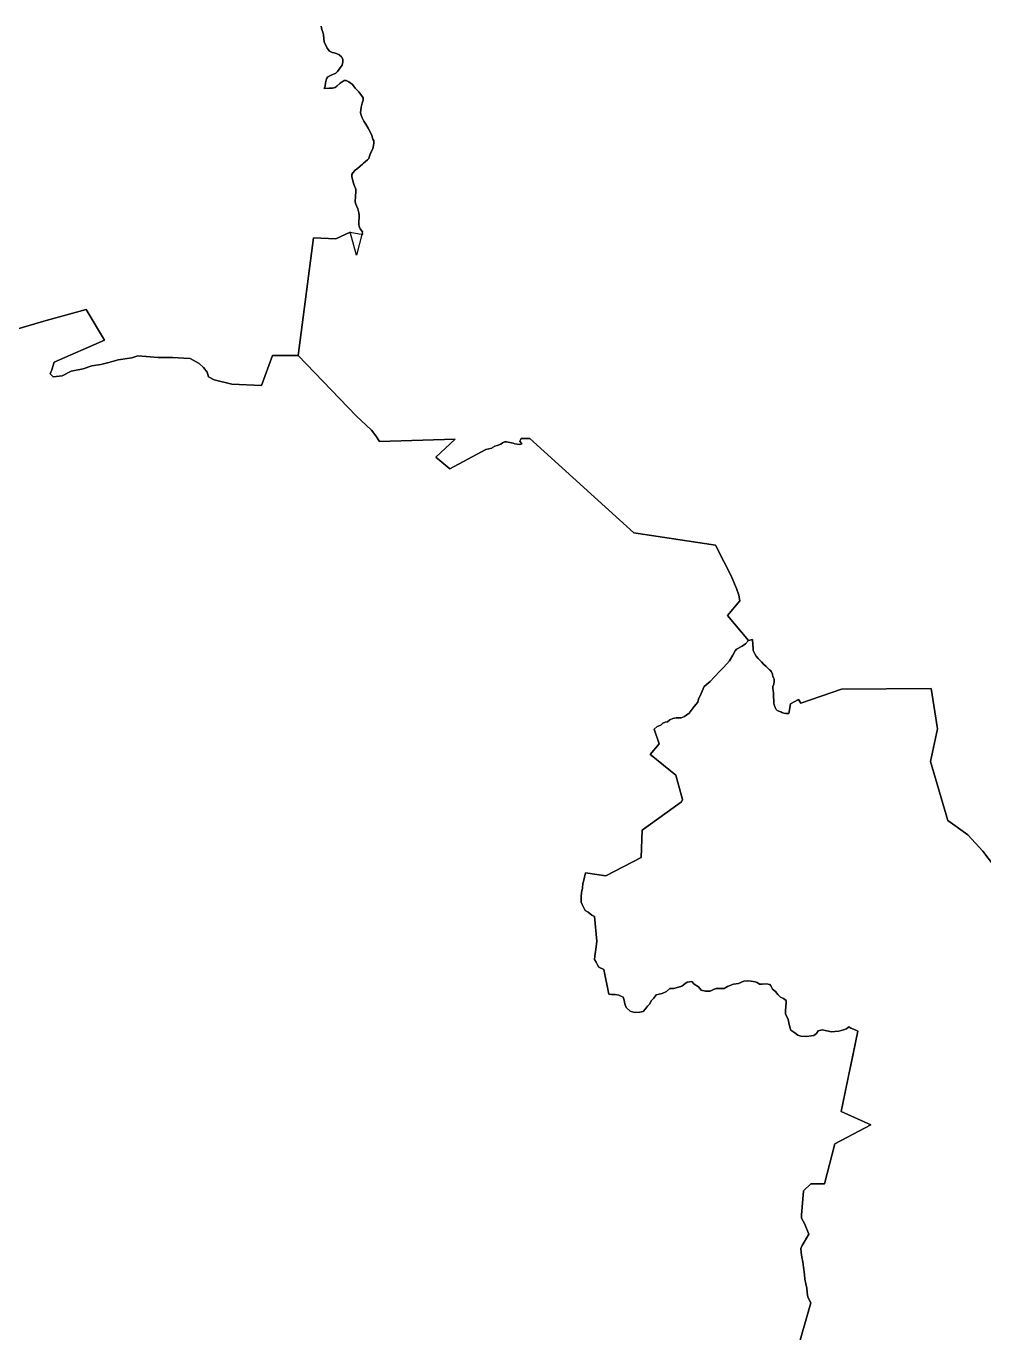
# Model space of a CAD drawing. Header units: inches. Extents: x 33.9 to 41.9, y -4.8 to 5.4.
# Drawn here: x 35.4508 to 35.7035, y -0.2427 to 0.1024 of the extents above; entities that cross this region are included whole.
import ezdxf

# ---------------------------------------------------------------- set-up
doc = ezdxf.new("R2010")
doc.units = ezdxf.units.IN
doc.header["$MEASUREMENT"] = 0
doc.layers.add('Counties', color=7, linetype='Continuous')

msp = doc.modelspace()

# ---------------------------------------------------------------- linework, layer by layer
at = {"layer": 'Counties'}
for points in [[(35.52867, 0.10236), (35.52882, 0.1015), (35.52907, 0.10079), (35.52927, 0.10003), (35.52932, 0.09907), (35.52947, 0.09811), (35.52977, 0.0975), (35.53022, 0.09654), (35.53082, 0.09578), (35.53153, 0.09542), (35.53208, 0.09532), (35.53288, 0.09507), (35.53339, 0.09476), (35.53404, 0.09426), (35.53439, 0.09365), (35.53439, 0.09289), (35.53414, 0.09203), (35.53363, 0.09132), (35.53293, 0.09041), (35.53248, 0.08996), (35.53127, 0.08941), (35.53042, 0.08895), (35.53002, 0.0884), (35.52976, 0.08739), (35.52966, 0.08648), (35.52946, 0.08587), (35.53077, 0.08597), (35.53167, 0.08597), (35.53237, 0.08617), (35.53278, 0.08652), (35.53368, 0.08728), (35.53468, 0.08798), (35.53524, 0.08803), (35.53594, 0.08768), (35.53694, 0.08692), (35.53764, 0.08601), (35.53855, 0.08499), (35.53925, 0.08403), (35.5397, 0.08342), (35.53975, 0.08282), (35.5395, 0.08201), (35.5392, 0.081), (35.53899, 0.07948), (35.53919, 0.07882), (35.53945, 0.07811), (35.5399, 0.07725), (35.54045, 0.07649), (35.54105, 0.07543), (35.54155, 0.07447), (35.542, 0.07351), (35.5423, 0.07255), (35.5425, 0.07204), (35.5425, 0.07138), (35.5423, 0.06992), (35.54175, 0.06901), (35.54142, 0.068), (35.54125, 0.06742), (35.54084, 0.06706), (35.53984, 0.06618), (35.53951, 0.06593), (35.53891, 0.06542), (35.5382, 0.06479), (35.53758, 0.06436), (35.537, 0.06363), (35.53672, 0.0632), (35.53675, 0.06254), (35.53687, 0.06199), (35.53712, 0.0612), (35.53737, 0.06037), (35.53775, 0.05935), (35.53775, 0.05867), (35.5377, 0.05736), (35.53762, 0.05599), (35.5378, 0.05539), (35.538, 0.05488), (35.53832, 0.05409), (35.53855, 0.05308), (35.53865, 0.05245), (35.53865, 0.05169), (35.5386, 0.05098), (35.53857, 0.05013), (35.53867, 0.04942), (35.53895, 0.04888), (35.53955, 0.04805), (35.538, 0.04184), (35.53631, 0.04792), (35.53253, 0.04618), (35.52662, 0.04649), (35.52253, 0.01542), (35.51584, 0.01538), (35.51286, 0.00743), (35.50504, 0.0078), (35.50039, 0.00901), (35.4989, 0.00976), (35.49853, 0.01098), (35.4976, 0.01219), (35.49648, 0.01331), (35.49406, 0.01462), (35.49238, 0.01471), (35.48941, 0.0149), (35.4855, 0.0149), (35.48354, 0.01508), (35.48029, 0.01527), (35.4787, 0.0148), (35.47507, 0.01424), (35.47256, 0.01358), (35.47051, 0.01302), (35.46809, 0.01264), (35.46586, 0.01189), (35.4627, 0.01124), (35.46028, 0.01002), (35.45795, 0.00974), (35.45711, 0.01058), (35.45758, 0.01161), (35.45814, 0.01367), (35.47144, 0.01947), (35.4666, 0.02751), (35.45609, 0.0246), (35.44557, 0.02151)], [(35.52867, 0.10236), (35.52882, 0.1015), (35.52907, 0.10079), (35.52927, 0.10003), (35.52932, 0.09907), (35.52947, 0.09811), (35.52977, 0.0975), (35.53022, 0.09654), (35.53082, 0.09578), (35.53153, 0.09542), (35.53208, 0.09532), (35.53288, 0.09507), (35.53339, 0.09476), (35.53404, 0.09426), (35.53439, 0.09365), (35.53439, 0.09289), (35.53414, 0.09203), (35.53363, 0.09132), (35.53293, 0.09041), (35.53248, 0.08996), (35.53127, 0.08941), (35.53042, 0.08895), (35.53002, 0.0884), (35.52976, 0.08739), (35.52966, 0.08648), (35.52946, 0.08587), (35.53077, 0.08597), (35.53167, 0.08597), (35.53237, 0.08617), (35.53278, 0.08652), (35.53368, 0.08728), (35.53468, 0.08798), (35.53524, 0.08803), (35.53594, 0.08768), (35.53694, 0.08692), (35.53764, 0.08601), (35.53855, 0.08499), (35.53925, 0.08403), (35.5397, 0.08342), (35.53975, 0.08282), (35.5395, 0.08201), (35.5392, 0.081), (35.53899, 0.07948), (35.53919, 0.07882), (35.53945, 0.07811), (35.5399, 0.07725), (35.54045, 0.07649), (35.54105, 0.07543), (35.54155, 0.07447), (35.542, 0.07351), (35.5423, 0.07255), (35.5425, 0.07204), (35.5425, 0.07138), (35.5423, 0.06992), (35.54175, 0.06901), (35.54142, 0.068), (35.54125, 0.06742), (35.54084, 0.06706), (35.53984, 0.06618), (35.53951, 0.06593), (35.53891, 0.06542), (35.5382, 0.06479), (35.53758, 0.06436), (35.537, 0.06363), (35.53672, 0.0632), (35.53675, 0.06254), (35.53687, 0.06199), (35.53712, 0.0612), (35.53737, 0.06037), (35.53775, 0.05935), (35.53775, 0.05867), (35.5377, 0.05736), (35.53762, 0.05599), (35.5378, 0.05539), (35.538, 0.05488), (35.53832, 0.05409), (35.53855, 0.05308), (35.53865, 0.05245), (35.53865, 0.05169), (35.5386, 0.05098), (35.53857, 0.05013), (35.53867, 0.04942), (35.53895, 0.04888), (35.53955, 0.04805), (35.538, 0.04184), (35.53631, 0.04792), (35.53253, 0.04618), (35.52662, 0.04649), (35.52253, 0.01542), (35.51584, 0.01538), (35.51286, 0.00743), (35.50504, 0.0078), (35.50039, 0.00901), (35.4989, 0.00976), (35.49853, 0.01098), (35.4976, 0.01219), (35.49648, 0.01331), (35.49406, 0.01462), (35.49238, 0.01471), (35.48941, 0.0149), (35.4855, 0.0149), (35.48354, 0.01508), (35.48029, 0.01527), (35.4787, 0.0148), (35.47507, 0.01424), (35.47256, 0.01358), (35.47051, 0.01302), (35.46809, 0.01264), (35.46586, 0.01189), (35.4627, 0.01124), (35.46028, 0.01002), (35.45795, 0.00974), (35.45711, 0.01058), (35.45758, 0.01161), (35.45814, 0.01367), (35.47144, 0.01947), (35.4666, 0.02751), (35.45609, 0.0246), (35.44557, 0.02151)], [(35.7075, -0.12101), (35.70323, -0.11548), (35.69928, -0.11118), (35.69407, -0.10736), (35.68945, -0.09184), (35.69131, -0.08317), (35.68964, -0.0725), (35.66597, -0.07269), (35.65524, -0.0764), (35.65458, -0.07543), (35.65251, -0.07654), (35.65209, -0.07914), (35.65162, -0.07914), (35.65125, -0.07912), (35.65073, -0.07907), (35.65026, -0.07886), (35.64992, -0.07867), (35.64942, -0.07849), (35.64895, -0.07835), (35.64872, -0.07806), (35.64843, -0.07751), (35.64819, -0.07685), (35.64814, -0.07635), (35.64814, -0.07554), (35.64799, -0.07493), (35.64799, -0.07432), (35.64799, -0.07372), (35.64796, -0.07308), (35.64788, -0.0725), (35.64785, -0.07198), (35.64812, -0.07137), (35.64817, -0.07069), (35.64817, -0.07008), (35.64804, -0.06971), (35.64786, -0.06926), (35.64778, -0.06892), (35.64773, -0.06863), (35.64736, -0.06808), (35.6472, -0.06779), (35.64699, -0.0676), (35.6461, -0.06671), (35.6454, -0.06613), (35.64485, -0.06552), (35.64396, -0.06463), (35.64341, -0.06397), (35.64309, -0.06341), (35.64268, -0.06254), (35.64268, -0.06212), (35.64247, -0.05962), (35.64145, -0.05983), (35.6359, -0.05327), (35.63915, -0.04937), (35.63891, -0.04789), (35.63821, -0.04615), (35.63677, -0.0426), (35.63488, -0.03904), (35.63274, -0.03472), (35.61114, -0.03143), (35.58372, -0.00656), (35.58144, -0.00656), (35.58105, -0.00727), (35.58157, -0.00793), (35.58105, -0.00808), (35.57971, -0.00795), (35.57927, -0.00774), (35.57751, -0.00743), (35.57707, -0.00743), (35.57647, -0.00769), (35.57602, -0.00806), (35.5751, -0.00835), (35.57448, -0.00859), (35.57385, -0.00888), (35.57369, -0.00909), (35.57207, -0.00943), (35.56264, -0.01452), (35.55887, -0.01146), (35.56398, -0.00672), (35.54408, -0.00735), (35.54306, -0.0058), (35.54191, -0.00432), (35.53788, -0.0005), (35.52253, 0.01542), (35.52662, 0.04649), (35.53253, 0.04618), (35.53631, 0.04792), (35.53962, 0.04735), (35.53955, 0.04805), (35.53895, 0.04888), (35.53867, 0.04942), (35.53857, 0.05013), (35.5386, 0.05098), (35.53865, 0.05169), (35.53865, 0.05245), (35.53855, 0.05308), (35.53832, 0.05409), (35.538, 0.05488), (35.5378, 0.05539), (35.53762, 0.05599), (35.5377, 0.05736), (35.53775, 0.05867), (35.53775, 0.05935), (35.53737, 0.06037), (35.53712, 0.0612), (35.53687, 0.06199), (35.53675, 0.06254), (35.53672, 0.0632), (35.537, 0.06363), (35.53758, 0.06436), (35.5382, 0.06479), (35.53891, 0.06542), (35.53951, 0.06593), (35.53984, 0.06618), (35.54084, 0.06706), (35.54125, 0.06742), (35.54142, 0.068), (35.54175, 0.06901), (35.5423, 0.06992), (35.5425, 0.07138), (35.5425, 0.07204), (35.5423, 0.07255), (35.542, 0.07351), (35.54155, 0.07447), (35.54105, 0.07543), (35.54045, 0.07649), (35.5399, 0.07725), (35.53945, 0.07811), (35.53919, 0.07882), (35.53899, 0.07948), (35.5392, 0.081), (35.5395, 0.08201), (35.53975, 0.08282), (35.5397, 0.08342), (35.53925, 0.08403), (35.53855, 0.08499), (35.53764, 0.08601), (35.53694, 0.08692), (35.53594, 0.08768), (35.53524, 0.08803), (35.53468, 0.08798), (35.53368, 0.08728), (35.53278, 0.08652), (35.53237, 0.08617), (35.53167, 0.08597), (35.53077, 0.08597), (35.52946, 0.08587), (35.52966, 0.08648), (35.52976, 0.08739), (35.53002, 0.0884), (35.53042, 0.08895), (35.53127, 0.08941), (35.53248, 0.08996), (35.53293, 0.09041), (35.53363, 0.09132), (35.53414, 0.09203), (35.53439, 0.09289), (35.53439, 0.09365), (35.53404, 0.09426), (35.53339, 0.09476), (35.53288, 0.09507), (35.53208, 0.09532), (35.53153, 0.09542), (35.53082, 0.09578), (35.53022, 0.09654), (35.52977, 0.0975), (35.52947, 0.09811), (35.52932, 0.09907), (35.52927, 0.10003), (35.52907, 0.10079), (35.52882, 0.1015), (35.52867, 0.10236)], [(35.7075, -0.12101), (35.70323, -0.11548), (35.69928, -0.11118), (35.69407, -0.10736), (35.68945, -0.09184), (35.69131, -0.08317), (35.68964, -0.0725), (35.66597, -0.07269), (35.65524, -0.0764), (35.65458, -0.07543), (35.65251, -0.07654), (35.65209, -0.07914), (35.65162, -0.07914), (35.65125, -0.07912), (35.65073, -0.07907), (35.65026, -0.07886), (35.64992, -0.07867), (35.64942, -0.07849), (35.64895, -0.07835), (35.64872, -0.07806), (35.64843, -0.07751), (35.64819, -0.07685), (35.64814, -0.07635), (35.64814, -0.07554), (35.64799, -0.07493), (35.64799, -0.07432), (35.64799, -0.07372), (35.64796, -0.07308), (35.64788, -0.0725), (35.64785, -0.07198), (35.64812, -0.07137), (35.64817, -0.07069), (35.64817, -0.07008), (35.64804, -0.06971), (35.64786, -0.06926), (35.64778, -0.06892), (35.64773, -0.06863), (35.64736, -0.06808), (35.6472, -0.06779), (35.64699, -0.0676), (35.6461, -0.06671), (35.6454, -0.06613), (35.64485, -0.06552), (35.64396, -0.06463), (35.64341, -0.06397), (35.64309, -0.06341), (35.64268, -0.06254), (35.64268, -0.06212), (35.64247, -0.05962), (35.64145, -0.05983), (35.6359, -0.05327), (35.63915, -0.04937), (35.63891, -0.04789), (35.63821, -0.04615), (35.63677, -0.0426), (35.63488, -0.03904), (35.63274, -0.03472), (35.61114, -0.03143), (35.58372, -0.00656), (35.58144, -0.00656), (35.58105, -0.00727), (35.58157, -0.00793), (35.58105, -0.00808), (35.57971, -0.00795), (35.57927, -0.00774), (35.57751, -0.00743), (35.57707, -0.00743), (35.57647, -0.00769), (35.57602, -0.00806), (35.5751, -0.00835), (35.57448, -0.00859), (35.57385, -0.00888), (35.57369, -0.00909), (35.57207, -0.00943), (35.56264, -0.01452), (35.55887, -0.01146), (35.56398, -0.00672), (35.54408, -0.00735), (35.54306, -0.0058), (35.54191, -0.00432), (35.53788, -0.0005), (35.52253, 0.01542), (35.52662, 0.04649), (35.53253, 0.04618), (35.53631, 0.04792), (35.53962, 0.04735), (35.53955, 0.04805), (35.53895, 0.04888), (35.53867, 0.04942), (35.53857, 0.05013), (35.5386, 0.05098), (35.53865, 0.05169), (35.53865, 0.05245), (35.53855, 0.05308), (35.53832, 0.05409), (35.538, 0.05488), (35.5378, 0.05539), (35.53762, 0.05599), (35.5377, 0.05736), (35.53775, 0.05867), (35.53775, 0.05935), (35.53737, 0.06037), (35.53712, 0.0612), (35.53687, 0.06199), (35.53675, 0.06254), (35.53672, 0.0632), (35.537, 0.06363), (35.53758, 0.06436), (35.5382, 0.06479), (35.53891, 0.06542), (35.53951, 0.06593), (35.53984, 0.06618), (35.54084, 0.06706), (35.54125, 0.06742), (35.54142, 0.068), (35.54175, 0.06901), (35.5423, 0.06992), (35.5425, 0.07138), (35.5425, 0.07204), (35.5423, 0.07255), (35.542, 0.07351), (35.54155, 0.07447), (35.54105, 0.07543), (35.54045, 0.07649), (35.5399, 0.07725), (35.53945, 0.07811), (35.53919, 0.07882), (35.53899, 0.07948), (35.5392, 0.081), (35.5395, 0.08201), (35.53975, 0.08282), (35.5397, 0.08342), (35.53925, 0.08403), (35.53855, 0.08499), (35.53764, 0.08601), (35.53694, 0.08692), (35.53594, 0.08768), (35.53524, 0.08803), (35.53468, 0.08798), (35.53368, 0.08728), (35.53278, 0.08652), (35.53237, 0.08617), (35.53167, 0.08597), (35.53077, 0.08597), (35.52946, 0.08587), (35.52966, 0.08648), (35.52976, 0.08739), (35.53002, 0.0884), (35.53042, 0.08895), (35.53127, 0.08941), (35.53248, 0.08996), (35.53293, 0.09041), (35.53363, 0.09132), (35.53414, 0.09203), (35.53439, 0.09289), (35.53439, 0.09365), (35.53404, 0.09426), (35.53339, 0.09476), (35.53288, 0.09507), (35.53208, 0.09532), (35.53153, 0.09542), (35.53082, 0.09578), (35.53022, 0.09654), (35.52977, 0.0975), (35.52947, 0.09811), (35.52932, 0.09907), (35.52927, 0.10003), (35.52907, 0.10079), (35.52882, 0.1015), (35.52867, 0.10236)], [(35.44557, 0.02151), (35.45609, 0.0246), (35.4666, 0.02751), (35.47144, 0.01947), (35.45814, 0.01367), (35.45758, 0.01161), (35.45711, 0.01058), (35.45795, 0.00974), (35.46028, 0.01002), (35.4627, 0.01124), (35.46586, 0.01189), (35.46809, 0.01264), (35.47051, 0.01302), (35.47256, 0.01358), (35.47507, 0.01424), (35.4787, 0.0148), (35.48029, 0.01527), (35.48354, 0.01508), (35.4855, 0.0149), (35.48941, 0.0149), (35.49238, 0.01471), (35.49406, 0.01462), (35.49648, 0.01331), (35.4976, 0.01219), (35.49853, 0.01098), (35.4989, 0.00976), (35.50039, 0.00901), (35.50504, 0.0078), (35.51286, 0.00743), (35.51584, 0.01538), (35.52253, 0.01542), (35.53788, -0.0005), (35.54191, -0.00432), (35.54306, -0.0058), (35.54408, -0.00735), (35.56398, -0.00672), (35.55887, -0.01146), (35.56264, -0.01452), (35.57207, -0.00943), (35.57369, -0.00909), (35.57385, -0.00888), (35.57448, -0.00859), (35.5751, -0.00835), (35.57602, -0.00806), (35.57647, -0.00769), (35.57707, -0.00743), (35.57751, -0.00743), (35.57927, -0.00774), (35.57971, -0.00795), (35.58105, -0.00808), (35.58157, -0.00793), (35.58105, -0.00727), (35.58144, -0.00656), (35.58372, -0.00656), (35.61114, -0.03143), (35.63274, -0.03472), (35.63488, -0.03904), (35.63677, -0.0426), (35.63821, -0.04615), (35.63891, -0.04789), (35.63915, -0.04937), (35.6359, -0.05327), (35.64145, -0.05983), (35.64062, -0.06077), (35.63979, -0.06137), (35.63822, -0.06217), (35.63787, -0.06262), (35.63729, -0.06371), (35.63641, -0.06521), (35.63494, -0.0669), (35.63376, -0.06804), (35.63249, -0.06949), (35.63127, -0.07069), (35.62975, -0.07203), (35.62897, -0.07382), (35.62824, -0.07531), (35.62804, -0.07615), (35.62711, -0.0773), (35.62574, -0.07904), (35.62457, -0.07989), (35.62368, -0.08029), (35.6223, -0.08025), (35.62142, -0.08045), (35.62063, -0.0808), (35.62004, -0.0813), (35.61945, -0.08145), (35.61877, -0.0817), (35.61828, -0.08225), (35.61729, -0.08256), (35.61656, -0.08325), (35.61781, -0.08711), (35.61546, -0.08995), (35.61571, -0.0901), (35.62223, -0.09541), (35.62404, -0.10184), (35.6237, -0.10244), (35.61339, -0.10993), (35.61313, -0.11711), (35.6038, -0.12197), (35.59838, -0.12121), (35.59785, -0.12349), (35.59771, -0.12404), (35.59757, -0.12523), (35.59738, -0.12637), (35.59728, -0.12756), (35.59724, -0.12895), (35.59749, -0.12959), (35.59789, -0.13023), (35.59829, -0.13112), (35.59908, -0.13161), (35.60006, -0.1324), (35.6008, -0.13269), (35.60143, -0.13928), (35.60124, -0.14072), (35.601, -0.142), (35.60086, -0.14324), (35.60081, -0.14404), (35.60121, -0.14478), (35.60161, -0.14552), (35.60196, -0.14611), (35.60324, -0.14675), (35.60455, -0.15323), (35.60529, -0.15333), (35.60627, -0.15332), (35.60716, -0.15347), (35.6083, -0.15405), (35.6086, -0.15479), (35.60875, -0.15583), (35.60915, -0.15677), (35.61019, -0.15771), (35.61132, -0.1581), (35.6127, -0.15799), (35.61358, -0.15779), (35.61422, -0.15714), (35.61476, -0.1564), (35.61535, -0.15575), (35.61569, -0.155), (35.61647, -0.15426), (35.61701, -0.15341), (35.61784, -0.15321), (35.61863, -0.15305), (35.61981, -0.1525), (35.62064, -0.1517), (35.62168, -0.1517), (35.62384, -0.15114), (35.62458, -0.15054), (35.62521, -0.15004), (35.62649, -0.14989), (35.62704, -0.15058), (35.62822, -0.15132), (35.62897, -0.15215), (35.63005, -0.1524), (35.63128, -0.15244), (35.63217, -0.15204), (35.6329, -0.15173), (35.63394, -0.15178), (35.63497, -0.15172), (35.6359, -0.15122), (35.63748, -0.15062), (35.63876, -0.15046), (35.64018, -0.14981), (35.64122, -0.14971), (35.64215, -0.1498), (35.64314, -0.14994), (35.64373, -0.15019), (35.64432, -0.15058), (35.64501, -0.15058), (35.64609, -0.15047), (35.64708, -0.15066), (35.64728, -0.15106), (35.64773, -0.1519), (35.64857, -0.15254), (35.64916, -0.15328), (35.64985, -0.15402), (35.65064, -0.15436), (35.65133, -0.15495), (35.65134, -0.15555), (35.6512, -0.15758), (35.6512, -0.15847), (35.6519, -0.15995), (35.65205, -0.16084), (35.6523, -0.16193), (35.65261, -0.16277), (35.65364, -0.16346), (35.65443, -0.1641), (35.65527, -0.16434), (35.65685, -0.16438), (35.65798, -0.16428), (35.65862, -0.16413), (35.65935, -0.16363), (35.65979, -0.16293), (35.66083, -0.16268), (35.66206, -0.16292), (35.66334, -0.16316), (35.66418, -0.16305), (35.66526, -0.163), (35.66649, -0.16269), (35.66732, -0.16239), (35.66791, -0.16189), (35.66846, -0.16224), (35.66959, -0.16268), (35.67028, -0.16297), (35.66834, -0.17243), (35.66829, -0.17266), (35.66591, -0.18425), (35.6737, -0.18773), (35.66418, -0.19278), (35.66147, -0.20335), (35.65788, -0.20327), (35.65597, -0.20512), (35.65541, -0.21156), (35.65541, -0.21235), (35.65621, -0.21379), (35.65736, -0.2166), (35.65609, -0.21869), (35.65555, -0.21959), (35.65521, -0.22043), (35.65531, -0.22147), (35.65551, -0.22271), (35.65577, -0.2239), (35.65592, -0.22533), (35.65623, -0.22721), (35.65628, -0.2285), (35.65658, -0.22969), (35.65679, -0.23083), (35.65694, -0.23202), (35.65709, -0.2332), (35.65784, -0.23469), (35.65593, -0.24152), (35.65587, -0.24174), (35.65392, -0.24875)], [(35.44557, 0.02151), (35.45609, 0.0246), (35.4666, 0.02751), (35.47144, 0.01947), (35.45814, 0.01367), (35.45758, 0.01161), (35.45711, 0.01058), (35.45795, 0.00974), (35.46028, 0.01002), (35.4627, 0.01124), (35.46586, 0.01189), (35.46809, 0.01264), (35.47051, 0.01302), (35.47256, 0.01358), (35.47507, 0.01424), (35.4787, 0.0148), (35.48029, 0.01527), (35.48354, 0.01508), (35.4855, 0.0149), (35.48941, 0.0149), (35.49238, 0.01471), (35.49406, 0.01462), (35.49648, 0.01331), (35.4976, 0.01219), (35.49853, 0.01098), (35.4989, 0.00976), (35.50039, 0.00901), (35.50504, 0.0078), (35.51286, 0.00743), (35.51584, 0.01538), (35.52253, 0.01542), (35.53788, -0.0005), (35.54191, -0.00432), (35.54306, -0.0058), (35.54408, -0.00735), (35.56398, -0.00672), (35.55887, -0.01146), (35.56264, -0.01452), (35.57207, -0.00943), (35.57369, -0.00909), (35.57385, -0.00888), (35.57448, -0.00859), (35.5751, -0.00835), (35.57602, -0.00806), (35.57647, -0.00769), (35.57707, -0.00743), (35.57751, -0.00743), (35.57927, -0.00774), (35.57971, -0.00795), (35.58105, -0.00808), (35.58157, -0.00793), (35.58105, -0.00727), (35.58144, -0.00656), (35.58372, -0.00656), (35.61114, -0.03143), (35.63274, -0.03472), (35.63488, -0.03904), (35.63677, -0.0426), (35.63821, -0.04615), (35.63891, -0.04789), (35.63915, -0.04937), (35.6359, -0.05327), (35.64145, -0.05983), (35.64062, -0.06077), (35.63979, -0.06137), (35.63822, -0.06217), (35.63787, -0.06262), (35.63729, -0.06371), (35.63641, -0.06521), (35.63494, -0.0669), (35.63376, -0.06804), (35.63249, -0.06949), (35.63127, -0.07069), (35.62975, -0.07203), (35.62897, -0.07382), (35.62824, -0.07531), (35.62804, -0.07615), (35.62711, -0.0773), (35.62574, -0.07904), (35.62457, -0.07989), (35.62368, -0.08029), (35.6223, -0.08025), (35.62142, -0.08045), (35.62063, -0.0808), (35.62004, -0.0813), (35.61945, -0.08145), (35.61877, -0.0817), (35.61828, -0.08225), (35.61729, -0.08256), (35.61656, -0.08325), (35.61781, -0.08711), (35.61546, -0.08995), (35.61571, -0.0901), (35.62223, -0.09541), (35.62404, -0.10184), (35.6237, -0.10244), (35.61339, -0.10993), (35.61313, -0.11711), (35.6038, -0.12197), (35.59838, -0.12121), (35.59785, -0.12349), (35.59771, -0.12404), (35.59757, -0.12523), (35.59738, -0.12637), (35.59728, -0.12756), (35.59724, -0.12895), (35.59749, -0.12959), (35.59789, -0.13023), (35.59829, -0.13112), (35.59908, -0.13161), (35.60006, -0.1324), (35.6008, -0.13269), (35.60143, -0.13928), (35.60124, -0.14072), (35.601, -0.142), (35.60086, -0.14324), (35.60081, -0.14404), (35.60121, -0.14478), (35.60161, -0.14552), (35.60196, -0.14611), (35.60324, -0.14675), (35.60455, -0.15323), (35.60529, -0.15333), (35.60627, -0.15332), (35.60716, -0.15347), (35.6083, -0.15405), (35.6086, -0.15479), (35.60875, -0.15583), (35.60915, -0.15677), (35.61019, -0.15771), (35.61132, -0.1581), (35.6127, -0.15799), (35.61358, -0.15779), (35.61422, -0.15714), (35.61476, -0.1564), (35.61535, -0.15575), (35.61569, -0.155), (35.61647, -0.15426), (35.61701, -0.15341), (35.61784, -0.15321), (35.61863, -0.15305), (35.61981, -0.1525), (35.62064, -0.1517), (35.62168, -0.1517), (35.62384, -0.15114), (35.62458, -0.15054), (35.62521, -0.15004), (35.62649, -0.14989), (35.62704, -0.15058), (35.62822, -0.15132), (35.62897, -0.15215), (35.63005, -0.1524), (35.63128, -0.15244), (35.63217, -0.15204), (35.6329, -0.15173), (35.63394, -0.15178), (35.63497, -0.15172), (35.6359, -0.15122), (35.63748, -0.15062), (35.63876, -0.15046), (35.64018, -0.14981), (35.64122, -0.14971), (35.64215, -0.1498), (35.64314, -0.14994), (35.64373, -0.15019), (35.64432, -0.15058), (35.64501, -0.15058), (35.64609, -0.15047), (35.64708, -0.15066), (35.64728, -0.15106), (35.64773, -0.1519), (35.64857, -0.15254), (35.64916, -0.15328), (35.64985, -0.15402), (35.65064, -0.15436), (35.65133, -0.15495), (35.65134, -0.15555), (35.6512, -0.15758), (35.6512, -0.15847), (35.6519, -0.15995), (35.65205, -0.16084), (35.6523, -0.16193), (35.65261, -0.16277), (35.65364, -0.16346), (35.65443, -0.1641), (35.65527, -0.16434), (35.65685, -0.16438), (35.65798, -0.16428), (35.65862, -0.16413), (35.65935, -0.16363), (35.65979, -0.16293), (35.66083, -0.16268), (35.66206, -0.16292), (35.66334, -0.16316), (35.66418, -0.16305), (35.66526, -0.163), (35.66649, -0.16269), (35.66732, -0.16239), (35.66791, -0.16189), (35.66846, -0.16224), (35.66959, -0.16268), (35.67028, -0.16297), (35.66834, -0.17243), (35.66829, -0.17266), (35.66591, -0.18425), (35.6737, -0.18773), (35.66418, -0.19278), (35.66147, -0.20335), (35.65788, -0.20327), (35.65597, -0.20512), (35.65541, -0.21156), (35.65541, -0.21235), (35.65621, -0.21379), (35.65736, -0.2166), (35.65609, -0.21869), (35.65555, -0.21959), (35.65521, -0.22043), (35.65531, -0.22147), (35.65551, -0.22271), (35.65577, -0.2239), (35.65592, -0.22533), (35.65623, -0.22721), (35.65628, -0.2285), (35.65658, -0.22969), (35.65679, -0.23083), (35.65694, -0.23202), (35.65709, -0.2332), (35.65784, -0.23469), (35.65593, -0.24152), (35.65587, -0.24174), (35.65392, -0.24875)], [(35.65392, -0.24875), (35.65587, -0.24174), (35.65593, -0.24152), (35.65784, -0.23469), (35.65709, -0.2332), (35.65694, -0.23202), (35.65679, -0.23083), (35.65658, -0.22969), (35.65628, -0.2285), (35.65623, -0.22721), (35.65592, -0.22533), (35.65577, -0.2239), (35.65551, -0.22271), (35.65531, -0.22147), (35.65521, -0.22043), (35.65555, -0.21959), (35.65609, -0.21869), (35.65736, -0.2166), (35.65621, -0.21379), (35.65541, -0.21235), (35.65541, -0.21156), (35.65597, -0.20512), (35.65788, -0.20327), (35.66147, -0.20335), (35.66418, -0.19278), (35.6737, -0.18773), (35.66591, -0.18425), (35.67028, -0.16297), (35.66959, -0.16268), (35.66846, -0.16224), (35.66791, -0.16189), (35.66732, -0.16239), (35.66649, -0.16269), (35.66526, -0.163), (35.66418, -0.16305), (35.66334, -0.16316), (35.66206, -0.16292), (35.66083, -0.16268), (35.65979, -0.16293), (35.65935, -0.16363), (35.65862, -0.16413), (35.65798, -0.16428), (35.65685, -0.16438), (35.65527, -0.16434), (35.65443, -0.1641), (35.65364, -0.16346), (35.65261, -0.16277), (35.6523, -0.16193), (35.65205, -0.16084), (35.6519, -0.15995), (35.6512, -0.15847), (35.6512, -0.15758), (35.65134, -0.15555), (35.65133, -0.15495), (35.65064, -0.15436), (35.64985, -0.15402), (35.64916, -0.15328), (35.64857, -0.15254), (35.64773, -0.1519), (35.64728, -0.15106), (35.64708, -0.15066), (35.64609, -0.15047), (35.64501, -0.15058), (35.64432, -0.15058), (35.64373, -0.15019), (35.64314, -0.14994), (35.64215, -0.1498), (35.64122, -0.14971), (35.64018, -0.14981), (35.63876, -0.15046), (35.63748, -0.15062), (35.6359, -0.15122), (35.63497, -0.15172), (35.63394, -0.15178), (35.6329, -0.15173), (35.63217, -0.15204), (35.63128, -0.15244), (35.63005, -0.1524), (35.62897, -0.15215), (35.62822, -0.15132), (35.62704, -0.15058), (35.62649, -0.14989), (35.62521, -0.15004), (35.62458, -0.15054), (35.62384, -0.15114), (35.62168, -0.1517), (35.62064, -0.1517), (35.61981, -0.1525), (35.61863, -0.15305), (35.61784, -0.15321), (35.61701, -0.15341), (35.61647, -0.15426), (35.61569, -0.155), (35.61535, -0.15575), (35.61476, -0.1564), (35.61422, -0.15714), (35.61358, -0.15779), (35.6127, -0.15799), (35.61132, -0.1581), (35.61019, -0.15771), (35.60915, -0.15677), (35.60875, -0.15583), (35.6086, -0.15479), (35.6083, -0.15405), (35.60716, -0.15347), (35.60627, -0.15332), (35.60529, -0.15333), (35.60455, -0.15323), (35.60324, -0.14675), (35.60196, -0.14611), (35.60161, -0.14552), (35.60121, -0.14478), (35.60081, -0.14404), (35.60086, -0.14324), (35.601, -0.142), (35.60124, -0.14072), (35.60143, -0.13928), (35.6008, -0.13269), (35.60006, -0.1324), (35.59908, -0.13161), (35.59829, -0.13112), (35.59789, -0.13023), (35.59749, -0.12959), (35.59724, -0.12895), (35.59728, -0.12756), (35.59738, -0.12637), (35.59757, -0.12523), (35.59771, -0.12404), (35.59785, -0.12349), (35.59838, -0.12121), (35.6038, -0.12197), (35.61313, -0.11711), (35.61339, -0.10993), (35.6237, -0.10244), (35.62404, -0.10184), (35.62223, -0.09541), (35.61571, -0.0901), (35.61546, -0.08995), (35.61781, -0.08711), (35.61656, -0.08325), (35.61729, -0.08256), (35.61828, -0.08225), (35.61877, -0.0817), (35.61945, -0.08145), (35.62004, -0.0813), (35.62063, -0.0808), (35.62142, -0.08045), (35.6223, -0.08025), (35.62368, -0.08029), (35.62457, -0.07989), (35.62574, -0.07904), (35.62711, -0.0773), (35.62804, -0.07615), (35.62824, -0.07531), (35.62897, -0.07382), (35.62975, -0.07203), (35.63127, -0.07069), (35.63249, -0.06949), (35.63376, -0.06804), (35.63494, -0.0669), (35.63641, -0.06521), (35.63729, -0.06371), (35.63787, -0.06262), (35.63822, -0.06217), (35.63979, -0.06137), (35.64062, -0.06077), (35.64145, -0.05983), (35.64247, -0.05962), (35.64268, -0.06212), (35.64268, -0.06254), (35.64309, -0.06341), (35.64341, -0.06397), (35.64396, -0.06463), (35.64485, -0.06552), (35.6454, -0.06613), (35.6461, -0.06671), (35.64699, -0.0676), (35.6472, -0.06779), (35.64736, -0.06808), (35.64773, -0.06863), (35.64778, -0.06892), (35.64786, -0.06926), (35.64804, -0.06971), (35.64817, -0.07008), (35.64817, -0.07069), (35.64812, -0.07137), (35.64785, -0.07198), (35.64788, -0.0725), (35.64796, -0.07308), (35.64799, -0.07372), (35.64799, -0.07432), (35.64799, -0.07493), (35.64814, -0.07554), (35.64814, -0.07635), (35.64819, -0.07685), (35.64843, -0.07751), (35.64872, -0.07806), (35.64895, -0.07835), (35.64942, -0.07849), (35.64992, -0.07867), (35.65026, -0.07886), (35.65073, -0.07907), (35.65125, -0.07912), (35.65162, -0.07914), (35.65209, -0.07914), (35.65251, -0.07654), (35.65458, -0.07543), (35.65524, -0.0764), (35.66597, -0.07269), (35.68964, -0.0725), (35.69131, -0.08317), (35.68945, -0.09184), (35.69407, -0.10736), (35.69928, -0.11118), (35.70323, -0.11548), (35.7075, -0.12101)], [(35.65392, -0.24875), (35.65587, -0.24174), (35.65593, -0.24152), (35.65784, -0.23469), (35.65709, -0.2332), (35.65694, -0.23202), (35.65679, -0.23083), (35.65658, -0.22969), (35.65628, -0.2285), (35.65623, -0.22721), (35.65592, -0.22533), (35.65577, -0.2239), (35.65551, -0.22271), (35.65531, -0.22147), (35.65521, -0.22043), (35.65555, -0.21959), (35.65609, -0.21869), (35.65736, -0.2166), (35.65621, -0.21379), (35.65541, -0.21235), (35.65541, -0.21156), (35.65597, -0.20512), (35.65788, -0.20327), (35.66147, -0.20335), (35.66418, -0.19278), (35.6737, -0.18773), (35.66591, -0.18425), (35.67028, -0.16297), (35.66959, -0.16268), (35.66846, -0.16224), (35.66791, -0.16189), (35.66732, -0.16239), (35.66649, -0.16269), (35.66526, -0.163), (35.66418, -0.16305), (35.66334, -0.16316), (35.66206, -0.16292), (35.66083, -0.16268), (35.65979, -0.16293), (35.65935, -0.16363), (35.65862, -0.16413), (35.65798, -0.16428), (35.65685, -0.16438), (35.65527, -0.16434), (35.65443, -0.1641), (35.65364, -0.16346), (35.65261, -0.16277), (35.6523, -0.16193), (35.65205, -0.16084), (35.6519, -0.15995), (35.6512, -0.15847), (35.6512, -0.15758), (35.65134, -0.15555), (35.65133, -0.15495), (35.65064, -0.15436), (35.64985, -0.15402), (35.64916, -0.15328), (35.64857, -0.15254), (35.64773, -0.1519), (35.64728, -0.15106), (35.64708, -0.15066), (35.64609, -0.15047), (35.64501, -0.15058), (35.64432, -0.15058), (35.64373, -0.15019), (35.64314, -0.14994), (35.64215, -0.1498), (35.64122, -0.14971), (35.64018, -0.14981), (35.63876, -0.15046), (35.63748, -0.15062), (35.6359, -0.15122), (35.63497, -0.15172), (35.63394, -0.15178), (35.6329, -0.15173), (35.63217, -0.15204), (35.63128, -0.15244), (35.63005, -0.1524), (35.62897, -0.15215), (35.62822, -0.15132), (35.62704, -0.15058), (35.62649, -0.14989), (35.62521, -0.15004), (35.62458, -0.15054), (35.62384, -0.15114), (35.62168, -0.1517), (35.62064, -0.1517), (35.61981, -0.1525), (35.61863, -0.15305), (35.61784, -0.15321), (35.61701, -0.15341), (35.61647, -0.15426), (35.61569, -0.155), (35.61535, -0.15575), (35.61476, -0.1564), (35.61422, -0.15714), (35.61358, -0.15779), (35.6127, -0.15799), (35.61132, -0.1581), (35.61019, -0.15771), (35.60915, -0.15677), (35.60875, -0.15583), (35.6086, -0.15479), (35.6083, -0.15405), (35.60716, -0.15347), (35.60627, -0.15332), (35.60529, -0.15333), (35.60455, -0.15323), (35.60324, -0.14675), (35.60196, -0.14611), (35.60161, -0.14552), (35.60121, -0.14478), (35.60081, -0.14404), (35.60086, -0.14324), (35.601, -0.142), (35.60124, -0.14072), (35.60143, -0.13928), (35.6008, -0.13269), (35.60006, -0.1324), (35.59908, -0.13161), (35.59829, -0.13112), (35.59789, -0.13023), (35.59749, -0.12959), (35.59724, -0.12895), (35.59728, -0.12756), (35.59738, -0.12637), (35.59757, -0.12523), (35.59771, -0.12404), (35.59785, -0.12349), (35.59838, -0.12121), (35.6038, -0.12197), (35.61313, -0.11711), (35.61339, -0.10993), (35.6237, -0.10244), (35.62404, -0.10184), (35.62223, -0.09541), (35.61571, -0.0901), (35.61546, -0.08995), (35.61781, -0.08711), (35.61656, -0.08325), (35.61729, -0.08256), (35.61828, -0.08225), (35.61877, -0.0817), (35.61945, -0.08145), (35.62004, -0.0813), (35.62063, -0.0808), (35.62142, -0.08045), (35.6223, -0.08025), (35.62368, -0.08029), (35.62457, -0.07989), (35.62574, -0.07904), (35.62711, -0.0773), (35.62804, -0.07615), (35.62824, -0.07531), (35.62897, -0.07382), (35.62975, -0.07203), (35.63127, -0.07069), (35.63249, -0.06949), (35.63376, -0.06804), (35.63494, -0.0669), (35.63641, -0.06521), (35.63729, -0.06371), (35.63787, -0.06262), (35.63822, -0.06217), (35.63979, -0.06137), (35.64062, -0.06077), (35.64145, -0.05983), (35.64247, -0.05962), (35.64268, -0.06212), (35.64268, -0.06254), (35.64309, -0.06341), (35.64341, -0.06397), (35.64396, -0.06463), (35.64485, -0.06552), (35.6454, -0.06613), (35.6461, -0.06671), (35.64699, -0.0676), (35.6472, -0.06779), (35.64736, -0.06808), (35.64773, -0.06863), (35.64778, -0.06892), (35.64786, -0.06926), (35.64804, -0.06971), (35.64817, -0.07008), (35.64817, -0.07069), (35.64812, -0.07137), (35.64785, -0.07198), (35.64788, -0.0725), (35.64796, -0.07308), (35.64799, -0.07372), (35.64799, -0.07432), (35.64799, -0.07493), (35.64814, -0.07554), (35.64814, -0.07635), (35.64819, -0.07685), (35.64843, -0.07751), (35.64872, -0.07806), (35.64895, -0.07835), (35.64942, -0.07849), (35.64992, -0.07867), (35.65026, -0.07886), (35.65073, -0.07907), (35.65125, -0.07912), (35.65162, -0.07914), (35.65209, -0.07914), (35.65251, -0.07654), (35.65458, -0.07543), (35.65524, -0.0764), (35.66597, -0.07269), (35.68964, -0.0725), (35.69131, -0.08317), (35.68945, -0.09184), (35.69407, -0.10736), (35.69928, -0.11118), (35.70323, -0.11548), (35.7075, -0.12101)]]:
    msp.add_lwpolyline(points, dxfattribs=at)

doc.saveas('drawing.dxf')
